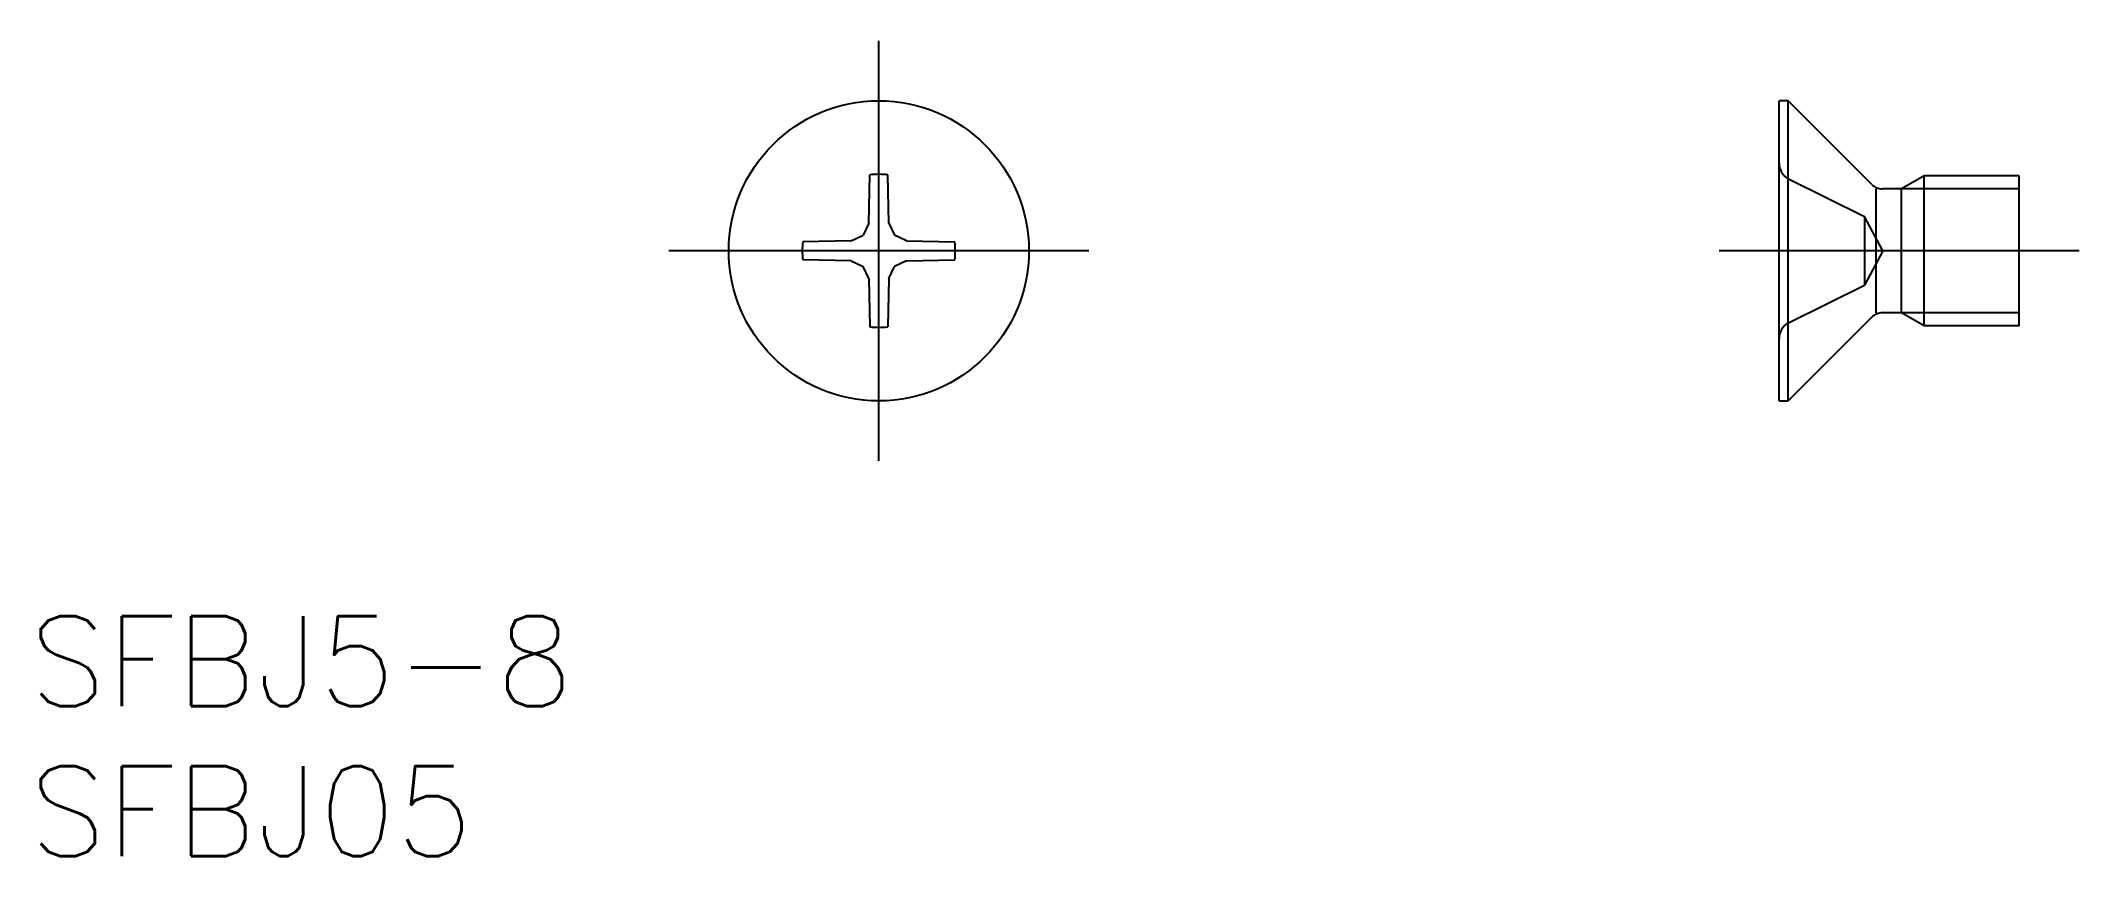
# Model space of a CAD drawing. Extents: x -27.9 to 40, y -20.2 to 7.
import ezdxf

# ---------------------------------------------------------------- set-up
doc = ezdxf.new("R2010")
doc.units = 0
doc.linetypes.add('CENTER', pattern=[50.8, 31.75, -6.35, 6.35, -6.35])
doc.linetypes.add('DASHED', pattern=[19.05, 12.7, -6.35])
doc.layers.get('0').update_dxf_attribs({"linetype": 'CONTINUOUS'})
doc.layers.add('CENTER', color=1, linetype='CENTER')
doc.styles.get("Standard").update_dxf_attribs({"font": 'txt.shx', "height": 3, "bigfont": 'bigfont.shx'})

msp = doc.modelspace()

# ---------------------------------------------------------------- linework, layer by layer
at = {"color": 7, "linetype": 'CONTINUOUS'}
for p, q in [((30, -5), (30, 5)), ((30.3, 5), (30, 5)), ((30.3, -5), (30.3, 5)), ((33.087, 2.213), (30.3, 5)), ((-0.331, 0.925), (-0.303, 2.532)), ((0.331, 0.925), (0.303, 2.532)), ((33.233, -2.067), (33.233, 2.067)), ((34.083, 2.067), (33.44, 2.067)), ((34.833, 2.5), (34.083, 2.067)), ((34.083, -2.067), (34.083, 2.067)), ((34.833, -2.5), (34.833, 2.5)), ((38, 2.5), (34.833, 2.5)), ((38, -2.5), (38, 2.5)), ((-0.331, 0.925), (-0.52, 0.52)), ((0.331, 0.925), (0.52, 0.52)), ((-0.925, 0.331), (-2.532, 0.303)), ((-0.925, 0.331), (-0.52, 0.52)), ((0.925, 0.331), (0.52, 0.52)), ((0.925, 0.331), (2.532, 0.303)), ((-0.925, -0.331), (-2.532, -0.303)), ((-0.925, -0.331), (-0.52, -0.52)), ((-0.331, -0.925), (-0.52, -0.52)), ((0.331, -0.925), (0.52, -0.52)), ((0.925, -0.331), (0.52, -0.52)), ((0.925, -0.331), (2.532, -0.303)), ((-0.331, -0.925), (-0.303, -2.532)), ((0.331, -0.925), (0.303, -2.532)), ((33.087, -2.213), (30.3, -5)), ((34.083, -2.067), (33.44, -2.067)), ((34.833, -2.5), (34.083, -2.067)), ((38, -2.5), (34.833, -2.5)), ((30, -5), (30.3, -5))]:
    msp.add_line(p, q, dxfattribs=at)
at = {"color": 3, "linetype": 'DASHED'}
for p, q in [((30.334, 2.385), (32.843, 1.145)), ((32.843, 1.145), (32.843, -1.145)), ((33.452, 0), (32.843, 1.145)), ((33.452, 0), (32.843, -1.145)), ((30.334, -2.385), (32.843, -1.145))]:
    msp.add_line(p, q, dxfattribs=at)
at = {"color": 3, "linetype": 'CONTINUOUS'}
for p, q in [((38, 2.067), (34.083, 2.067)), ((38, -2.067), (34.083, -2.067))]:
    msp.add_line(p, q, dxfattribs=at)
at = {"color": 7, "linetype": 'CONTINUOUS'}
msp.add_circle((0, 0), 5, dxfattribs=at)
at = {"color": 3, "linetype": 'DASHED'}
for centre, start, end in [((30.6, 2.923), 180, 243.7), ((30.6, -2.923), 116.3, 180)]:
    msp.add_arc(centre, 0.6, start, end, dxfattribs=at)
at = {"color": 7, "linetype": 'CONTINUOUS'}
for centre, radius, start, end in [((0, 0), 2.55, 83.18079, 96.81921), ((33.44, 2.567), 0.5, 225, 270), ((0, 0), 2.55, 173.18079, 186.81921), ((0, 0), 2.55, 353.18079, 6.81921), ((0, 0), 2.55, 263.18079, 276.81921), ((33.44, -2.567), 0.5, 90, 135)]:
    msp.add_arc(centre, radius, start, end, dxfattribs=at)
at = {"layer": 'CENTER', "color": 1, "linetype": 'CENTER'}
for p, q in [((0, -7), (0, 7)), ((7, 0), (-7, 0)), ((40, 0), (28, 0))]:
    msp.add_line(p, q, dxfattribs=at)

# ---------------------------------------------------------------- texts
at = {"color": 7, "linetype": 'CONTINUOUS'}
for s, p in [('SFBJ5-8', (-28.311, -15.174)), ('SFBJ05', (-28.311, -20.174))]:
    msp.add_text(s, height=3, dxfattribs=at).set_placement(p)

doc.saveas('drawing.dxf')
